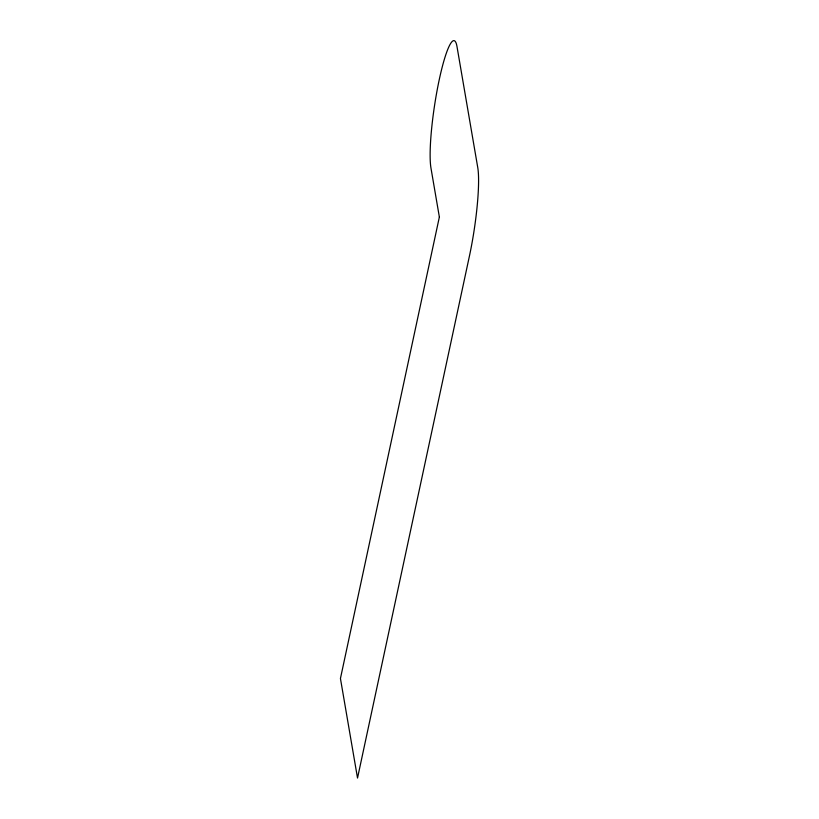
<?xml version="1.0" encoding="UTF-8"?>
<svg xmlns="http://www.w3.org/2000/svg" width="819" height="819" viewBox="0 0 819 819"><rect width="100%" height="100%" fill="white"/><g stroke="black" fill="none" stroke-linecap="round" stroke-linejoin="round"><path stroke-width="1.23" d="M439.363 217.025L340.438 678.501L357.524 778.05L469.471 255.856A67.465 9.603 -81.4 0 0 477.743 167.475L457.002 46.642A67.465 9.603 -81.4 0 0 439.24 79.709A67.465 9.603 -81.4 0 0 430.968 168.079L439.363 217.025"/></g></svg>
